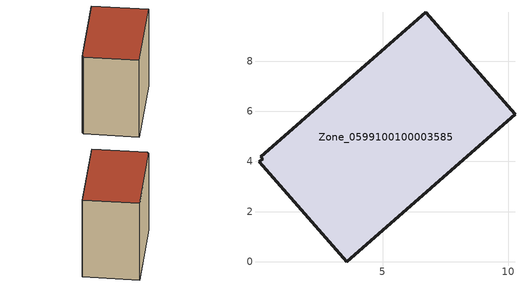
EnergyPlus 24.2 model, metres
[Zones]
Zone_0599100100003585
 floor ground (C_G): 0.07,3.98 0.21,4.1 0.14,4.18 6.72,9.95 10.28,5.89 3.56,0 z0
 wall outside (C_F): 3.56,0 10.28,5.89 6.72,9.95 0.14,4.18 0.21,4.1 0.07,3.98 3.56,0 z0:8.52
 roof outside (C_R): 0.21,4.1 0.07,3.98 3.56,0 10.28,5.89 6.72,9.95 0.14,4.18 z8.52
[BUILDING]
Pand.0599100100003585: North Axis=0; Terrain=City; Loads Convergence Tolerance Value=0.04; Temperature Convergence Tolerance Value=0.4; Solar Distribution=FullExterior; Maximum Number of Warmup Days=25; Minimum Number of Warmup Days=1
[Site:Location]
Rotterdam.The.Hague.AP_ZH_NLD Design_Conditions: Latitude=51.96; Longitude=4.45; Time Zone=1; Elevation=-4.5
[SITE:GROUNDTEMPERATURE:BUILDINGSURFACE]
18, 18, 18, 18, 18, 18, 18, 18, 18, 18, 18, 18
[MATERIAL] Thermal Absorptance=0.9; Solar Absorptance=0.7; Visible Absorptance=0.7
Name | Roughness | Thickness | Conductivity | Density | Specific Heat
G.TI.2006-2014 | MediumSmooth | 0.15 | 0.06 | 540 | 1210
F.TI.2006-2014 | Rough | 0.3 | 0.12 | 1920 | 840
R.TI.2006-2014 | MediumRough | 0.2 | 0.08 | 1500 | 1000
[CONSTRUCTION]
C_G: G.TI.2006-2014
C_F: F.TI.2006-2014
C_R: R.TI.2006-2014
[ZONE]
Zone_0599100100003585: Type=1; Multiplier=1; Ceiling Height=Autocalculate; Volume=Autocalculate; Floor Area=autocalculate; Part of Total Floor Area=Yes
[ZONEINFILTRATION:DESIGNFLOWRATE]
Infil_Zone_0599100100003585: Zone or ZoneList or Space or SpaceList=Zone_0599100100003585; Schedule=AlwaysOn; Design Flow Rate Calculation Method=Flow/Area; Flow Rate per Floor Area=0.0015; Constant Term Coefficient=1; Temperature Term Coefficient=0; Velocity Term Coefficient=0; Velocity Squared Term Coefficient=0
[HVACTEMPLATE:ZONE:IDEALLOADSAIRSYSTEM]
Zone_0599100100003585: Maximum Heating Supply Air Temperature=50; Minimum Cooling Supply Air Temperature=13; Maximum Heating Supply Air Humidity Ratio=0.0156; Minimum Cooling Supply Air Humidity Ratio=0.0077; Heating Limit=NoLimit; Cooling Limit=NoLimit; Dehumidification Control Type=ConstantSensibleHeatRatio; Cooling Sensible Heat Ratio=0.7; Dehumidification Setpoint=60; Humidification Control Type=None; Humidification Setpoint=30; Outdoor Air Method=None; Outdoor Air Flow Rate per Person=0.00944; Outdoor Air Flow Rate per Zone Floor Area=0; Outdoor Air Flow Rate per Zone=0; Demand Controlled Ventilation Type=None; Outdoor Air Economizer Type=NoEconomizer; Heat Recovery Type=None; Sensible Heat Recovery Effectiveness=0.7; Latent Heat Recovery Effectiveness=0.65
[ZONECONTROL:THERMOSTAT]
ThermostatControl_Zone_0599100100003585: Zone or ZoneList=Zone_0599100100003585; Control Type Schedule=DualSetpointControlType; Control 1=Thermostat_Zone_0599100100003585; Temperature Difference Between Cutout And Setpoint=0
[THERMOSTATSETPOINT:DUALSETPOINT]
Thermostat_Zone_0599100100003585: Heating Setpoint Temperature Schedule=HeatingSetpoint_Zone_0599100100003585; Cooling Setpoint Temperature Schedule=CoolingSetpoint_Zone_0599100100003585
[SCHEDULE:COMPACT]
HeatingSetpoint_Zone_0599100100003585: Through: 12/31, For: AllDays, Until: 24:00, 21
CoolingSetpoint_Zone_0599100100003585: Through: 12/31, For: AllDays, Until: 24:00, 24
DualSetpointControlType: Through: 12/31, For: AllDays, Until: 24:00, 4
AlwaysOn: Through: 12/31, For: AllDays, Until: 24:00, 1
